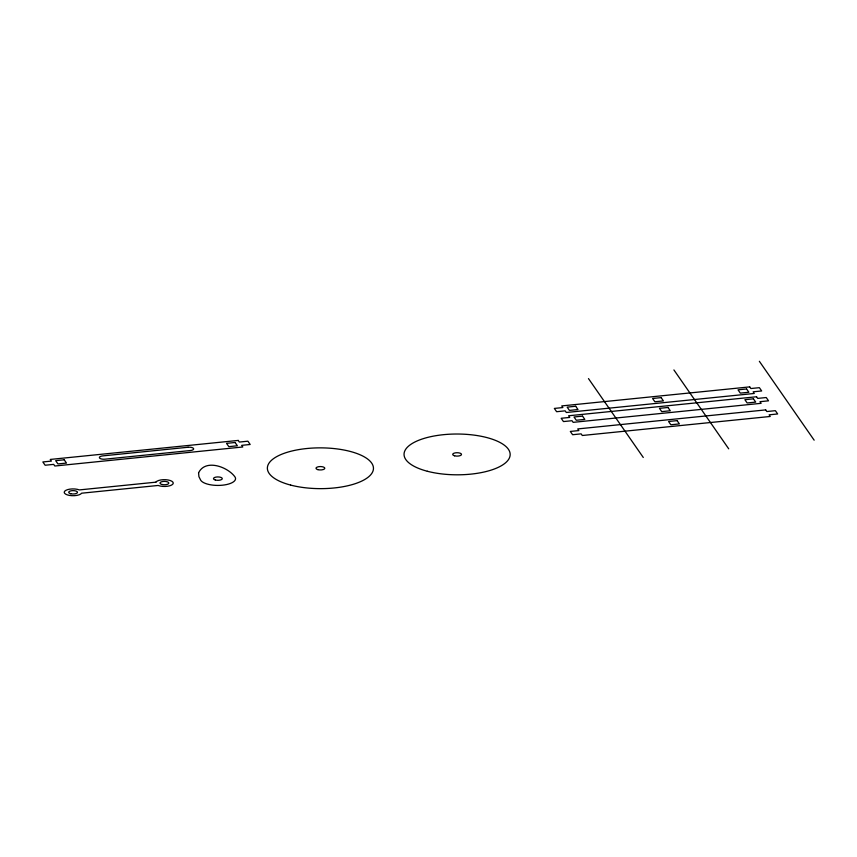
<?xml version="1.0" encoding="UTF-8"?>
<svg xmlns="http://www.w3.org/2000/svg" width="857" height="857" viewBox="0 0 857 857"><rect width="100%" height="100%" fill="white"/><g stroke="black" fill="none" stroke-linecap="round" stroke-linejoin="round"><path stroke-width="1.29" d="M759.356 361.29L814.15 440.177M673.913 369.935L728.707 448.822M588.48 378.59L643.275 457.467M198.567 472.882L198.931 476.674L200.784 480.359A17.686 6.802 0.1 0 0 222.434 485.201A17.686 6.802 0.1 0 0 234.957 476.899C227.608 466.69 205.241 458.656 198.567 472.882M749.704 386.893L561.742 405.918L562.878 407.557L554.34 408.425L556.622 411.714L565.17 410.846L566.306 412.496L754.267 393.47L753.132 391.82L761.669 390.963L759.388 387.675L750.85 388.532L749.704 386.893M238.214 440.423L50.252 459.438L51.399 461.087L42.85 461.955L45.132 465.233L53.68 464.376L54.816 466.015L242.788 446.99L241.642 445.351L250.18 444.483L247.898 441.194L239.36 442.062L238.214 440.423M575.7 406.261L567.152 407.129L569.434 410.417L577.982 409.55L575.7 406.261M661.133 397.616L652.595 398.484L654.877 401.772L663.414 400.905L661.133 397.616M746.576 388.971L738.027 389.839L740.309 393.117L748.857 392.26L746.576 388.971M64.211 459.791L55.662 460.659L57.944 463.937L66.492 463.08L64.211 459.791M188.09 447.247L102.658 455.903A4.424 1.703 0.1 0 0 99.53 457.97A4.424 1.703 0.1 0 0 104.94 459.181L190.383 450.536A4.424 1.703 0.1 0 0 193.511 448.457A4.424 1.703 0.1 0 0 188.09 447.247M235.086 442.491L226.537 443.358L228.83 446.647L237.368 445.779L235.086 442.491M756.549 396.759L568.587 415.774L569.734 417.423L561.185 418.28L563.467 421.569L572.015 420.712L573.151 422.351L761.123 403.326L759.977 401.687L768.525 400.819L766.244 397.53L757.695 398.398L756.549 396.759M582.546 416.127L574.008 416.984L576.29 420.273L584.828 419.405L582.546 416.127M667.989 407.471L659.44 408.339L661.722 411.628L670.27 410.76L667.989 407.471M753.421 398.826L744.883 399.694L747.165 402.983L755.703 402.115L753.421 398.826M765.687 409.903L577.725 428.928L578.861 430.568L570.323 431.435L572.605 434.724L581.142 433.856L582.289 435.495L770.25 416.47L769.115 414.831L777.653 413.963L775.371 410.674L766.833 411.542L765.687 409.903M677.116 420.626L668.578 421.483L670.86 424.772L679.397 423.915L677.116 420.626M155.867 482.17L79.337 489.915A8.849 3.396 0.1 0 0 65.839 490.343A8.849 3.396 0.1 0 0 69.342 495.389A8.849 3.396 0.1 0 0 81.629 493.204L158.149 485.458A8.849 3.396 0.1 0 0 171.646 485.03A8.849 3.396 0.1 0 0 168.154 479.995A8.849 3.396 0.1 0 0 155.867 482.17M290.63 485.083A53.059 20.397 0.1 0 0 373.32 469.797A53.059 20.397 0.1 0 0 297.24 449.871A53.059 20.397 0.1 0 0 290.63 485.083M215.386 480.027A4.424 1.703 0.1 0 0 222.284 478.752A4.424 1.703 0.1 0 0 215.943 477.092A4.424 1.703 0.1 0 0 215.386 480.027M162.134 484.526A4.424 1.703 0.1 0 0 168.829 483.102A4.424 1.703 0.1 0 0 162.262 481.58A4.424 1.703 0.1 0 0 162.134 484.526M70.81 493.761A4.424 1.703 0.1 0 0 77.505 492.347A4.424 1.703 0.1 0 0 70.938 490.825A4.424 1.703 0.1 0 0 70.81 493.761M317.915 469.657A4.424 1.703 0.1 0 0 324.803 468.383A4.424 1.703 0.1 0 0 318.472 466.722A4.424 1.703 0.1 0 0 317.915 469.657M427.332 471.254A53.059 20.397 0.1 0 0 510.022 455.967A53.059 20.397 0.1 0 0 433.942 436.031A53.059 20.397 0.1 0 0 427.332 471.254M454.617 455.817A4.424 1.703 0.1 0 0 461.505 454.542A4.424 1.703 0.1 0 0 455.163 452.882A4.424 1.703 0.1 0 0 454.617 455.817"/></g></svg>
